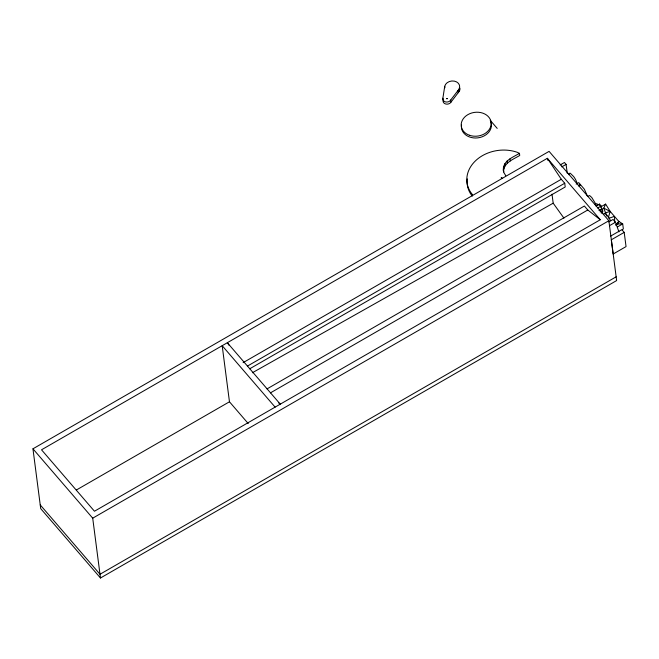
<?xml version="1.0" encoding="UTF-8"?>
<svg xmlns="http://www.w3.org/2000/svg" width="659" height="659" viewBox="0 0 659 659"><rect width="100%" height="100%" fill="white"/><g stroke="black" fill="none" stroke-linecap="round" stroke-linejoin="round"><path stroke-width="0.99" d="M503.303 169.874C502.949 160.771 513.089 157.196 519.457 153.374L519.737 155.483C513.361 159.305 503.221 162.88 503.583 171.983L503.303 169.874L504.053 172.913L505.766 175.648M568.956 174.734L569.285 173.342L570.257 173.226L573.61 176.497A7.06 1.985 60 0 1 576.015 180.467L577.144 183.293M603.792 214.554L604.105 213.392L605.588 213.771L608.125 216.556L610.613 220.683M442.873 98.224L444.726 86.329A7.562 6.005 -7.4 0 1 454.38 81.131A7.562 6.005 -7.4 0 1 459.002 89.187L459.274 91.296L450.995 102.12A4.201 3.336 -7.4 0 1 445.888 104.031A4.201 3.336 -7.4 0 1 443.145 100.325L442.873 98.224A4.201 3.336 -7.4 0 0 445.616 101.923A4.201 3.336 -7.4 0 0 450.723 100.011L459.002 89.187M608.315 217.668L610.201 211.432L605.629 204.101L600.291 207.173M617.878 224.002L618.743 221.342L610.201 211.432L603.784 208.12L601.115 209.661M605.629 204.101L603.784 208.12L606.815 216.144M615.671 225.007L617.45 223.978L618.743 221.342L622.697 223.912L623.323 228.681L622.236 230.296M588.495 195.97L589.599 195.534L591.774 197.502L595.893 204.298M615.976 225.016L618.743 221.342M32.95 448.812L549.095 151.372L608.867 220.732L616.635 280.561L100.481 578.001L40.718 508.641L32.95 448.812L92.713 518.18L100.481 578.001M560.15 164.956L564.45 162.485L566.097 164.388L567.251 173.301M561.789 166.867L566.097 164.388M243.089 362.664L561.311 179.273L564.73 183.243L565.216 186.975L249.662 368.826M247.389 366.116L564.73 183.243M576.164 184.116L578.742 182.634L584.376 189.224L587.35 196.003M578.569 185.41L580.291 184.421M578.726 185.986L580.447 184.99M76.395 489.991L229.464 401.784L222.182 345.695L275.116 407.13M267.027 388.901L584.368 206.028L587.779 209.99L600.283 219.744L94.459 511.236L41.525 449.8L547.349 158.308L600.283 219.744M595.143 204.652L596.865 203.656L598.067 205.056M270.445 392.871L587.779 209.99M596.041 206.078L599.484 204.092L601.123 205.995L601.519 209.068L602.631 210.353L602.82 211.844L601.099 212.832M597.68 207.98L601.123 205.995M598.94 210.55L601.519 209.068M600.052 211.836L602.631 210.353M92.713 518.18L608.867 220.732M608.768 221.935L613.076 219.455L615.473 222.24L618.941 231.861M609.451 225.707L615.473 222.24M617.368 226.993L622.697 223.912L617.45 223.978M610.662 236.087L621.849 229.637L624.205 232.372L626.05 246.59L613.15 254.028L611.297 239.81L624.205 232.372M616.149 276.821L99.995 574.261L40.232 504.901M252.381 372.747L553.181 203.178L552.011 194.166M608.957 218.253L614.476 216.391L614.715 222.445M605.184 212.923L610.201 211.432M519.457 153.374L517.266 152.303A35.001 27.802 -7.4 0 0 475.567 160.747A35.001 27.802 -7.4 0 0 472.594 194.759M278.708 402.937L280.273 404.156L227.339 342.721L229.019 345.234M490.205 120.267L497.207 128.398M229.464 401.784L248.229 423.556M553.181 203.178L563.931 218.129M561.311 179.273L547.349 158.308L547.596 160.178M601.84 211.539L602.095 213.508M599.484 204.092L599.682 205.624M510 158.827L510.28 160.936M507.043 161.018L507.323 163.127M504.852 163.72L505.132 165.829M503.583 166.743L503.855 168.852M457.931 90.58L458.211 92.688M450.723 100.011L450.995 102.12M444.726 86.329L444.907 87.738M490.642 121.52A15.05 11.953 -7.4 0 1 477.816 137.871A15.05 11.953 -7.4 0 1 461.555 125.078M459.933 88.191A7.562 6.005 -7.4 0 1 459.274 91.296M472.264 196.135A35.001 27.802 -7.4 0 1 467.264 178.886M446.563 98.644L447.395 98.652L446.563 98.644M501.26 177.889C501.754 179.347 502.677 176.867 501.26 177.889M469.488 135.276A15.05 11.953 -7.4 0 0 491.161 122.788A15.05 11.953 -7.4 0 0 467.906 114.617A15.05 11.953 -7.4 0 0 469.488 135.276"/></g></svg>
